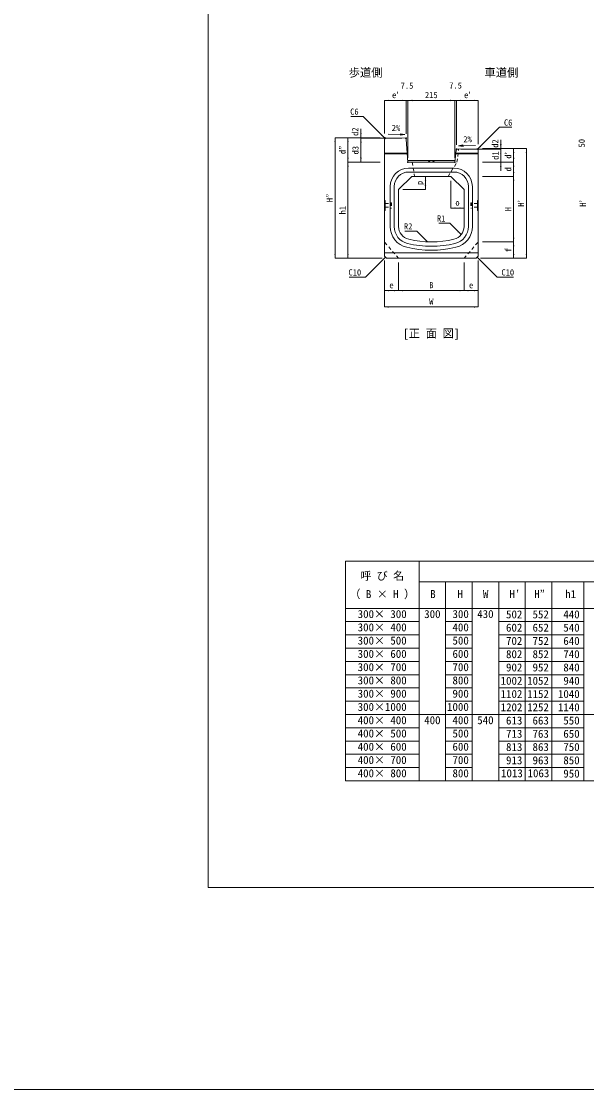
# Model space of a CAD drawing. Units: millimetres at full size. Extents: x 80703 to 103503, y 5263 to 15046.
# Drawn here: x 96531 to 99121, y 5263 to 10155 of the extents above; entities that cross this region are included whole.
import ezdxf
from ezdxf.enums import TextEntityAlignment as Align

# ---------------------------------------------------------------- set-up
doc = ezdxf.new("R2010")
doc.units = ezdxf.units.MM
doc.header["$LTSCALE"] = 20
doc.linetypes.add('USER1', pattern=[1.35, 0.75, -0.6])
doc.linetypes.add('USER2', pattern=[2, 1, -1])
for name, color, linetype, lineweight in [('0_2', 7, 'Continuous', 9), ('寸法線', 7, 'Continuous', 9), ('本体', 7, 'Continuous', 5), ('枠', 5, 'Continuous', 5), ('補助線', 8, 'Continuous', 13), ('ｲﾝｻｰﾄ', 3, 'USER2', 5)]:
    doc.layers.add(name, color=color, linetype=linetype, lineweight=lineweight)
doc.styles.add('ＭＳ ゴシック', font='')
doc.styles.get('ＭＳ ゴシック').set_extended_font_data('MS Gothic')

# ---------------------------------------------------------------- blocks, each defined once
blk = doc.blocks.new('filled_arrow')
at = {"color": 0, "linetype": 'Continuous', "lineweight": -2}
blk.add_solid([(7.5, 1.25), (0, 0), (7.5, -1.25)], dxfattribs=at)

msp = doc.modelspace()

# ---------------------------------------------------------------- hatches: boundary and pattern name
at = {"layer": '寸法線'}
for points in [[(98268.79, 9640.08), (98288.72, 9636.36), (98268.66, 9633.42)], [(98554.68, 9588.65), (98534.74, 9584.93), (98554.81, 9581.98)]]:
    msp.add_hatch(color=256, dxfattribs=at).paths.add_polyline_path(points)

# ---------------------------------------------------------------- linework, layer by layer
at = {"layer": '0_2'}
for p, q in [((98015.67, 7683.47), (98015.67, 6677.05)), ((98015.67, 7683.47), (101390.57, 7683.47)), ((98353.86, 7683.47), (98353.86, 6677.05)), ((98353.86, 7588.29), (101208.33, 7588.29)), ((98475.36, 7588.29), (98475.36, 6677.05)), ((98596.86, 7588.29), (98596.86, 6677.05)), ((98718.36, 7588.29), (98718.36, 6677.05)), ((98839.86, 7588.29), (98839.86, 6677.05)), ((98961.36, 7588.29), (98961.36, 6677.05)), ((99107.83, 7588.29), (99107.83, 6677.05)), ((98015.67, 7466.79), (101390.57, 7466.79)), ((98353.86, 7406.04), (98015.67, 7406.04)), ((98596.86, 7406.04), (98475.36, 7406.04)), ((98718.36, 7406.04), (99107.83, 7406.04)), ((98353.86, 7345.29), (98015.67, 7345.29)), ((98596.86, 7345.29), (98475.36, 7345.29)), ((98718.36, 7345.29), (99107.83, 7345.29)), ((98353.86, 7284.54), (98015.67, 7284.54)), ((98596.86, 7284.54), (98475.36, 7284.54)), ((98718.36, 7284.54), (99107.83, 7284.54)), ((98353.86, 7223.79), (98015.67, 7223.79)), ((98596.86, 7223.79), (98475.36, 7223.79)), ((98718.36, 7223.79), (99107.83, 7223.79)), ((98353.86, 7163.04), (98015.67, 7163.04)), ((98596.86, 7163.04), (98475.36, 7163.04)), ((98718.36, 7163.04), (99107.83, 7163.04)), ((98353.86, 7102.29), (98015.67, 7102.29)), ((98596.86, 7102.29), (98475.36, 7102.29)), ((98718.36, 7102.29), (99107.83, 7102.29)), ((98353.86, 7041.55), (98015.67, 7041.55)), ((98596.86, 7041.54), (98475.36, 7041.54)), ((98718.36, 7041.55), (99107.83, 7041.55)), ((98718.36, 6980.8), (98015.67, 6980.8)), ((98718.36, 6980.8), (101390.57, 6980.8)), ((98353.86, 6920.04), (98015.67, 6920.04)), ((98596.86, 6920.04), (98475.36, 6920.04)), ((98718.36, 6920.04), (99107.83, 6920.04)), ((98353.86, 6859.3), (98015.67, 6859.3)), ((98596.86, 6859.29), (98475.36, 6859.29)), ((98718.36, 6859.3), (99107.83, 6859.3)), ((98353.86, 6798.55), (98015.67, 6798.55)), ((98596.86, 6798.54), (98475.36, 6798.54)), ((98718.36, 6798.55), (99107.83, 6798.55)), ((98353.86, 6737.8), (98015.67, 6737.8)), ((98596.86, 6737.79), (98475.36, 6737.79)), ((98718.36, 6737.8), (99107.83, 6737.8)), ((98015.67, 6677.05), (101390.57, 6677.05))]:
    msp.add_line(p, q, dxfattribs=at)
at = {"layer": '寸法線'}
for p, q in [((98194.59, 9792.35), (98294.59, 9792.35)), ((98194.59, 9641.76), (98194.59, 9792.35)), ((98254.59, 9792.35), (98342.09, 9792.35)), ((98294.59, 9639.76), (98294.59, 9792.35)), ((98294.59, 9639.76), (98294.59, 9792.35)), ((98302.09, 9529.76), (98302.09, 9792.35)), ((98302.09, 9792.35), (98517.09, 9792.35)), ((98302.09, 9529.76), (98302.09, 9792.35)), ((98477.09, 9792.35), (98564.59, 9792.35)), ((98517.09, 9529.76), (98517.09, 9792.35)), ((98517.09, 9529.76), (98517.09, 9792.35)), ((98524.59, 9589.76), (98524.59, 9792.35)), ((98524.59, 9792.35), (98624.59, 9792.35)), ((98524.59, 9589.76), (98524.59, 9792.35)), ((98624.59, 9591.76), (98624.59, 9792.35)), ((98086.92, 9579.76), (98086.92, 9661.76)), ((98268.73, 9636.75), (98211.22, 9637.87)), ((97968.65, 9069.76), (97968.65, 9621.76)), ((98174.59, 9621.76), (97968.65, 9621.76)), ((98027.48, 9509.76), (98027.48, 9621.76)), ((98174.59, 9621.76), (98027.48, 9621.76)), ((98174.59, 9621.76), (98086.92, 9621.76)), ((98086.92, 9509.76), (98086.92, 9619.76)), ((98274.59, 9619.76), (98086.92, 9619.76)), ((98274.59, 9619.76), (98086.92, 9619.76)), ((98728.04, 9529.76), (98728.04, 9611.76)), ((98728.04, 9469.76), (98728.04, 9609.76)), ((98544.59, 9569.76), (98728.04, 9569.76)), ((98544.59, 9569.76), (98728.04, 9569.76)), ((98554.74, 9585.32), (98612.25, 9586.43)), ((98644.59, 9571.76), (98786.68, 9571.76)), ((98644.59, 9571.76), (98728.04, 9571.76)), ((98644.59, 9571.76), (98845.54, 9571.76)), ((98786.68, 9509.76), (98786.68, 9571.76)), ((98845.54, 9069.76), (98845.54, 9571.76)), ((98027.48, 9069.76), (98027.48, 9509.76)), ((98174.59, 9509.76), (98027.48, 9509.76)), ((98174.59, 9509.76), (98027.48, 9509.76)), ((98174.59, 9509.76), (98086.92, 9509.76)), ((98644.59, 9509.76), (98786.68, 9509.76)), ((98644.59, 9509.76), (98786.68, 9509.76)), ((98644.59, 9509.76), (98728.04, 9509.76)), ((98786.68, 9444.76), (98786.68, 9509.76)), ((98339.59, 9444.76), (98382.92, 9444.76)), ((98382.92, 9384.76), (98382.92, 9444.76)), ((98644.59, 9444.76), (98786.68, 9444.76)), ((98644.59, 9444.76), (98786.68, 9444.76)), ((98786.68, 9144.76), (98786.68, 9444.76)), ((98499.59, 9424.76), (98499.59, 9299.5)), ((98279.59, 9384.76), (98382.92, 9384.76)), ((98559.59, 9364.76), (98559.59, 9299.5)), ((98499.59, 9299.5), (98559.59, 9299.5)), ((98644.58, 9144.76), (98786.68, 9144.76)), ((98644.58, 9144.76), (98786.68, 9144.76)), ((98786.68, 9069.76), (98786.68, 9144.76)), ((98184.59, 9069.76), (97968.65, 9069.76)), ((98184.59, 9069.76), (98027.48, 9069.76)), ((98194.59, 9059.76), (98194.59, 8921.98)), ((98194.59, 9059.76), (98194.59, 8846.8)), ((98259.59, 9049.76), (98259.59, 8921.98)), ((98259.59, 9049.76), (98259.59, 8921.98)), ((98559.59, 9049.76), (98559.59, 8921.98)), ((98559.59, 9049.76), (98559.59, 8921.98)), ((98624.59, 9059.76), (98624.59, 8921.98)), ((98624.59, 9059.76), (98624.59, 8846.8)), ((98634.59, 9069.76), (98786.68, 9069.76)), ((98634.59, 9069.76), (98845.54, 9069.76)), ((98194.59, 8921.98), (98259.59, 8921.98)), ((98259.59, 8921.98), (98559.59, 8921.98)), ((98559.59, 8921.98), (98624.59, 8921.98)), ((98194.59, 8846.8), (98624.59, 8846.8))]:
    msp.add_line(p, q, dxfattribs=at)
for points in [[(98197.59, 9618.7), (98096.68, 9719.6), (98041.35, 9719.6)], [(98621.59, 9568.7), (98722.49, 9669.6), (98777.82, 9669.6)], [(98546.65, 9178.08), (98494.26, 9230.47), (98444.72, 9230.47)], [(98392.03, 9145.1), (98343, 9194.13), (98287.97, 9194.13)], [(98199.59, 9074.76), (98108.18, 8983.36), (98032.75, 8983.36)], [(98619.59, 9074.76), (98710.99, 8983.36), (98786.42, 8983.36)]]:
    msp.add_lwpolyline(points, dxfattribs=at)
for points in [[(98268.79, 9640.08), (98288.72, 9636.36), (98268.66, 9633.42)], [(98554.68, 9588.65), (98534.74, 9584.93), (98554.81, 9581.98)]]:
    msp.add_lwpolyline(points, close=True, dxfattribs=at)
at = {"layer": '本体', "color": 2, "lineweight": 20}
for p, q in [((98194.59, 9615.76), (98200.59, 9621.64)), ((98194.59, 9615.76), (98194.59, 9079.76)), ((98200.59, 9621.64), (98289.09, 9619.87)), ((98294.96, 9614.28), (98302.09, 9509.76)), ((98523.94, 9564.61), (98517.09, 9509.76)), ((98618.59, 9571.64), (98529.78, 9569.87)), ((98618.59, 9571.64), (98624.59, 9565.76)), ((98624.59, 9079.76), (98624.59, 9565.76)), ((98517.09, 9509.76), (98302.09, 9509.76)), ((98259.59, 9384.76), (98319.59, 9444.76)), ((98499.59, 9444.76), (98319.59, 9444.76)), ((98499.59, 9444.76), (98559.59, 9384.76)), ((98259.59, 9384.76), (98259.59, 9215.33)), ((98559.59, 9215.29), (98559.59, 9384.76)), ((98194.59, 9079.76), (98204.59, 9069.76)), ((98204.59, 9069.76), (98614.59, 9069.76)), ((98614.59, 9069.76), (98624.59, 9079.76))]:
    msp.add_line(p, q, dxfattribs=at)
at = {"layer": '本体', "color": 4}
for p, q in [((98194.59, 9551.76), (98299.22, 9551.76)), ((98194.59, 9547.76), (98299.5, 9547.76)), ((98624.59, 9547.76), (98521.84, 9547.76)), ((98624.59, 9551.76), (98522.34, 9551.76)), ((98513.59, 9482.76), (98305.59, 9482.76)), ((98513.59, 9464.76), (98305.59, 9464.76)), ((98221.59, 9398.76), (98221.59, 9215.29)), ((98239.59, 9398.76), (98239.59, 9215.29)), ((98579.59, 9215.29), (98579.59, 9398.76)), ((98597.59, 9215.29), (98597.59, 9398.76)), ((98194.59, 9336.26), (98197.79, 9334.26)), ((98197.79, 9289.26), (98197.79, 9334.26)), ((98624.59, 9336.26), (98621.39, 9334.26)), ((98621.39, 9289.26), (98621.39, 9334.26)), ((98194.59, 9287.26), (98197.79, 9289.26)), ((98624.59, 9287.26), (98621.39, 9289.26))]:
    msp.add_line(p, q, dxfattribs=at)
at = {"layer": '本体', "linetype": 'USER1', "lineweight": 9}
for p, q in [((98527.09, 9509.76), (98534.61, 9569.96)), ((98322.59, 9509.76), (98332.59, 9444.76)), ((98394.59, 9517.76), (98404.59, 9509.76)), ((98414.59, 9509.76), (98424.59, 9517.76)), ((98486.59, 9444.76), (98527.09, 9509.76)), ((98259.59, 9069.76), (98194.59, 9144.76)), ((98559.59, 9069.76), (98624.59, 9144.76))]:
    msp.add_line(p, q, dxfattribs=at)
at = {"layer": '本体', "color": 2, "lineweight": 9}
for p, q in [((98518.09, 9517.76), (98301.55, 9517.76)), ((98194.59, 9094.76), (98409.59, 9094.76)), ((98624.59, 9094.76), (98409.59, 9094.76))]:
    msp.add_line(p, q, dxfattribs=at)
at = {"layer": '本体', "color": 2, "lineweight": 20}
for centre, radius, start, end in [((98288.97, 9613.87), 6, 3.90051, 88.85424), ((98529.9, 9563.87), 6, 91.14576, 172.87498), ((98319.59, 9215.29), 60, 179.95477, 257.04977), ((98499.59, 9215.29), 60, 283.34242, 0), ((98409.59, 9594.76), 450, 256.70996, 283.34242)]:
    msp.add_arc(centre, radius, start, end, dxfattribs=at)
at = {"layer": '本体', "color": 4}
for centre, radius, start, end in [((98305.59, 9398.76), 84, 90, 180), ((98305.59, 9398.76), 66, 90, 180), ((98513.59, 9398.76), 84, 0, 90), ((98513.59, 9398.76), 66, 0, 90), ((98319.59, 9215.29), 98, 180, 256.65765), ((98319.59, 9215.29), 80, 180, 256.65765), ((98499.59, 9215.29), 80, 283.34241, 0), ((98499.59, 9215.29), 98, 283.34241, 0), ((98409.59, 9594.76), 488, 256.65765, 283.34241), ((98409.59, 9594.76), 470, 256.65765, 283.34241)]:
    msp.add_arc(centre, radius, start, end, dxfattribs=at)
at = {"layer": '枠', "lineweight": 20}
for p, q in [((97387.12, 6188.6), (97387.12, 12908.6)), ((102019.12, 6188.6), (97387.12, 6188.6)), ((95903.12, 5263.01), (103503.12, 5263.01))]:
    msp.add_line(p, q, dxfattribs=at)
at = {"layer": '補助線', "lineweight": 9}
for centre in [(98194.59, 9621.76), (98294.59, 9619.76), (98524.59, 9569.76), (98624.59, 9571.76), (98302.09, 9509.76), (98517.09, 9509.76)]:
    msp.add_circle(centre, 1.5, dxfattribs=at)
at = {"layer": 'ｲﾝｻｰﾄ', "linetype": 'USER1', "lineweight": 9}
for p, q in [((98197.79, 9320.26), (98197.79, 9303.26)), ((98197.79, 9320.26), (98224.79, 9320.26)), ((98197.79, 9303.26), (98224.79, 9303.26)), ((98224.79, 9324.26), (98224.79, 9299.26)), ((98224.79, 9324.26), (98227.79, 9324.26)), ((98224.79, 9299.26), (98227.79, 9299.26)), ((98227.79, 9324.26), (98227.79, 9299.26)), ((98591.38, 9324.26), (98591.38, 9299.26)), ((98594.39, 9324.26), (98591.38, 9324.26)), ((98594.39, 9299.26), (98591.38, 9299.26)), ((98594.39, 9324.26), (98594.39, 9299.26)), ((98621.39, 9320.26), (98594.39, 9320.26)), ((98621.39, 9303.26), (98594.39, 9303.26)), ((98621.39, 9320.26), (98621.39, 9303.26))]:
    msp.add_line(p, q, dxfattribs=at)

# ---------------------------------------------------------------- block references
at = {"layer": '寸法線', "xscale": 2.67, "yscale": 2.67}
for p in [(98194.59, 9792.35), (98302.09, 9792.35), (98302.09, 9792.35), (98524.59, 9792.35), (98524.59, 9792.35), (98499.59, 9299.5), (98194.59, 8921.98), (98259.59, 8921.98), (98559.59, 8921.98), (98194.59, 8846.8)]:
    msp.add_blockref('filled_arrow', p, dxfattribs=at)
for p, rotation in [((98294.59, 9792.35), 180), ((98294.59, 9792.35), 180), ((98517.09, 9792.35), 180), ((98517.09, 9792.35), 180), ((98624.59, 9792.35), 180), ((98086.92, 9621.76), 90), ((97968.65, 9621.76), 270), ((98027.48, 9621.76), 270), ((98086.92, 9619.76), 270), ((98086.92, 9619.76), 270), ((98197.59, 9618.7), 135), ((98728.04, 9571.76), 90), ((98728.04, 9569.76), 90), ((98621.59, 9568.7), 45), ((98728.04, 9569.76), 270), ((98786.68, 9571.76), 270), ((98845.54, 9571.76), 270), ((98027.48, 9509.76), 90), ((98027.48, 9509.76), 270), ((98086.92, 9509.76), 90), ((98728.04, 9509.76), 270), ((98786.68, 9509.76), 90), ((98786.68, 9509.76), 270), ((98382.92, 9444.76), 270), ((98786.68, 9444.76), 90), ((98786.68, 9444.76), 270), ((98382.92, 9384.76), 90), ((98559.59, 9299.5), 180), ((98392.03, 9145.1), 135), ((98546.65, 9178.08), 135), ((98786.68, 9144.76), 90), ((98786.68, 9144.76), 270), ((97968.65, 9069.76), 90), ((98027.48, 9069.76), 90), ((98199.59, 9074.76), 225), ((98619.59, 9074.76), 315), ((98786.68, 9069.76), 90), ((98845.54, 9069.76), 90), ((98259.59, 8921.98), 180), ((98559.59, 8921.98), 180), ((98624.59, 8921.98), 180), ((98624.59, 8846.8), 180)]:
    msp.add_blockref('filled_arrow', p, dxfattribs=dict(at, rotation=rotation))

# ---------------------------------------------------------------- texts
at = {"layer": '0_2', "style": 'ＭＳ ゴシック'}
for s, height, p in [('歩道側', 37.98, (98030.77, 9889.56)), ('車道側', 37.98, (98652.94, 9889.56)), ('B', 36.66, (98404.59, 7502.88)), ('H', 36.66, (98529.22, 7502.88)), ('W', 36.66, (98646.18, 7502.88)), ("H'", 36.66, (98767.8, 7502.88)), ('H”', 36.66, (98881.44, 7502.88)), ('h1', 36.66, (99023.03, 7502.88)), ('300× 300', 36.66, (98072.27, 7411.42)), ('300', 36.66, (98377.11, 7411.42)), (' 300', 36.66, (98481.65, 7411.42)), ('430', 36.66, (98620.11, 7411.42)), ('502', 36.66, (98751.93, 7410)), ('552', 36.66, (98873.43, 7410)), ('440', 36.66, (99014.49, 7410)), ('300× 400', 36.66, (98072.27, 7350.67)), (' 400', 36.66, (98481.65, 7350.67)), ('602', 36.66, (98751.93, 7349.25)), ('652', 36.66, (98873.43, 7349.25)), ('540', 36.66, (99014.49, 7349.25)), ('300× 500', 36.66, (98072.27, 7289.92)), (' 500', 36.66, (98481.65, 7289.92)), ('702', 36.66, (98751.93, 7288.5)), ('752', 36.66, (98873.43, 7288.5)), ('640', 36.66, (99014.49, 7288.5)), (' 600', 36.66, (98481.65, 7229.16)), ('802', 36.66, (98751.93, 7227.75)), ('852', 36.66, (98873.43, 7227.75)), ('740', 36.66, (99014.49, 7227.75)), ('300× 700', 36.66, (98072.27, 7168.41)), (' 700', 36.66, (98481.65, 7168.41)), ('902', 36.66, (98751.93, 7167)), ('952', 36.66, (98873.43, 7167)), ('840', 36.66, (99014.49, 7167)), ('300× 800', 36.66, (98072.27, 7107.67)), (' 800', 36.66, (98481.65, 7107.67)), (' 900', 36.66, (98481.65, 7046.92)), ('300×1000', 36.66, (98072.27, 6986.16)), ('1000', 36.66, (98481.65, 6986.16)), ('400× 400', 36.66, (98072.27, 6925.41)), ('400', 36.66, (98377.11, 6925.41)), (' 400', 36.66, (98481.65, 6925.41)), ('540', 36.66, (98620.11, 6925.41)), ('613', 36.66, (98751.93, 6924)), ('663', 36.66, (98873.43, 6924)), ('550', 36.66, (99014.49, 6924)), ('400× 500', 36.66, (98072.27, 6864.66)), (' 500', 36.66, (98481.65, 6864.66)), ('713', 36.66, (98751.93, 6863.25)), ('763', 36.66, (98873.43, 6863.25)), ('650', 36.66, (99014.49, 6863.25)), ('400× 600', 36.66, (98072.27, 6803.9)), (' 600', 36.66, (98481.65, 6803.9)), ('813', 36.66, (98751.93, 6802.5)), ('863', 36.66, (98873.43, 6802.5)), ('750', 36.66, (99014.49, 6802.5)), ('400× 700', 36.66, (98072.27, 6743.15)), (' 700', 36.66, (98481.65, 6743.15)), ('913', 36.66, (98751.93, 6741.75)), ('963', 36.66, (98873.43, 6741.75)), ('850', 36.66, (99014.49, 6741.75)), ('400× 800', 36.66, (98072.27, 6682.4)), (' 800', 36.66, (98481.65, 6682.4)), ('1013', 36.66, (98729.11, 6682.4)), ('1063', 36.66, (98850.61, 6682.4)), ('950', 36.66, (99014.49, 6681))]:
    msp.add_text(s, height=height, dxfattribs=at).set_placement(p, align=Align.BOTTOM_LEFT)
msp.add_text('[正 面 図]', height=37.98, dxfattribs=at).set_placement((98409.59, 8725.68), align=Align.MIDDLE_CENTER)
for s, p in [('呼 び 名', (98184.77, 7586.19)), ('（ B × H ）', (98184.77, 7502.61))]:
    msp.add_text(s, height=36.66, dxfattribs=at).set_placement(p, align=Align.BOTTOM_CENTER)
for s, p in [('300× 600', (98072.27, 7229.16)), ('300× 900', (98072.27, 7046.91))]:
    msp.add_text(s, height=36.66, rotation=0.001, dxfattribs=at).set_placement(p, align=Align.BOTTOM_LEFT)
for s, p in [('1002', (98826.93, 7135.34)), ('1052', (98948.43, 7135.34)), ('940', (99089.49, 7135.34)), ('1102', (98826.93, 7074.59)), ('1152', (98948.43, 7074.59)), ('1040', (99089.49, 7074.59)), ('1202', (98826.93, 7013.84)), ('1252', (98948.43, 7013.84)), ('1140', (99089.49, 7013.84))]:
    msp.add_text(s, height=36.66, dxfattribs=at).set_placement(p, align=Align.MIDDLE_RIGHT)
at = {"layer": '寸法線', "style": 'ＭＳ ゴシック'}
for s, p in [('e’', (98244.59, 9817.35)), ('7.5', (98298.22, 9860.33)), ('7.5', (98520.72, 9861.24)), ('e’', (98574.59, 9817.35)), ('215', (98409.59, 9817.35)), ('o', (98529.59, 9324.5)), ('e', (98227.09, 8946.98)), ('B', (98409.59, 8946.98)), ('e', (98592.09, 8946.98)), ('W', (98409.59, 8871.8))]:
    msp.add_text(s, height=28.48, dxfattribs=at).set_placement(p, align=Align.MIDDLE_CENTER)
for s, p in [('C6', (98076.68, 9755.6)), ('R1', (98474.26, 9266.47)), ('R2', (98323, 9230.13)), ('C10', (98088.18, 9019.36))]:
    msp.add_text(s, height=28.48, dxfattribs=at).set_placement(p, align=Align.TOP_RIGHT)
for s, p in [('C6', (98742.49, 9705.6)), ('C10', (98730.99, 9019.36))]:
    msp.add_text(s, height=28.48, dxfattribs=at).set_placement(p, align=Align.TOP_LEFT)
for s, p in [('d2', (98060.45, 9649.45)), ('d2', (98702.16, 9595.14)), ('50', (99098.41, 9596.76)), ('d”', (98002.48, 9565.76)), ('d3', (98061.92, 9564.76)), ('d1', (98703.33, 9539.76)), ('d’', (98761.68, 9540.76)), ('d', (98761.68, 9477.26)), ('p', (98355.41, 9414.76)), ('H”', (97943.65, 9345.76)), ('h1', (98002.48, 9289.76)), ('H', (98761.68, 9294.76)), ('H’', (98820.54, 9320.76)), ('H’', (99103.41, 9320.76)), ('f', (98761.68, 9107.26))]:
    msp.add_text(s, height=28.48, rotation=90, dxfattribs=at).set_placement(p, align=Align.MIDDLE_CENTER)
msp.add_text('2%', height=28.48, rotation=358.854, dxfattribs=at).set_placement((98266.75, 9643.35), align=Align.BOTTOM_RIGHT)
msp.add_text('2%', height=28.48, rotation=1.146, dxfattribs=at).set_placement((98556.72, 9591.91), align=Align.BOTTOM_LEFT)

doc.saveas('drawing.dxf')
